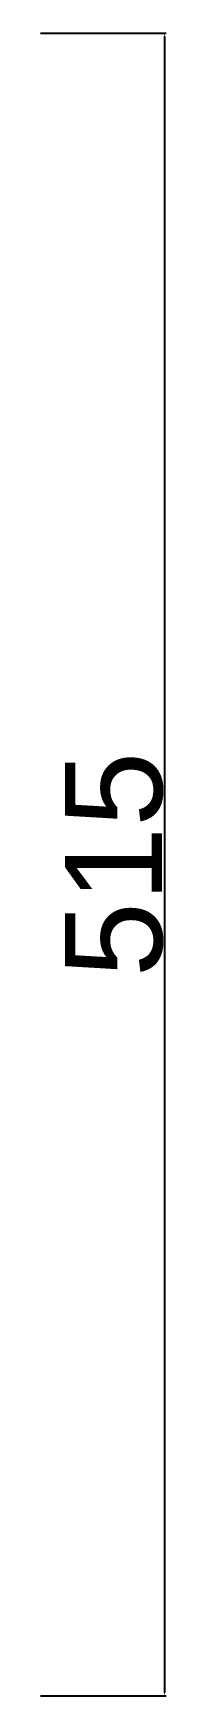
# Model space of a CAD drawing. Header units: millimetres. Extents: x 1434 to 4837, y 1889 to 4267.
# Drawn here: x 3324 to 3366, y 2395 to 2910 of the extents above; entities that cross this region are included whole.
import ezdxf

# ---------------------------------------------------------------- set-up
doc = ezdxf.new("R2010")
doc.units = ezdxf.units.MM
doc.header["$MEASUREMENT"] = 0
doc.layers.add('Domyślny', color=7, linetype='Continuous', true_color=0x000000)
doc.styles.add('Arial', font='arial.ttf')
doc.dimstyles.new('Domyślny', dxfattribs={"dimtxt": 30, "dimasz": 1, "dimexe": 0.5, "dimexo": 0.5, "dimgap": 0.25, "dimtad": 1, "dimtoh": 1, "dimdec": 0, "dimzin": 1, "dimdsep": 46, "dimtxsty": 'Arial', "dimcen": 0.5, "dimazin": 0, "dimtfac": 1, "dimtdec": 4, "dimtix": 1, "dimtmove": 1, "dimatfit": 3, "dimfxl": 0, "dimtolj": 1, "dimtzin": 1, "dimarcsym": 0})

# ---------------------------------------------------------------- blocks, each defined once
blk = doc.blocks.new('*D3')
at = {"layer": 'Defpoints', "color": 0}
for p in [(3323.52, 2909.68), (3323.52, 2394.68), (3362.29, 2394.68)]:
    blk.add_point(p, dxfattribs=at)
at = {"layer": 'Domyślny', "color": 0, "lineweight": -2}
for p, q in [((3324.02, 2909.68), (3362.79, 2909.68)), ((3362.29, 2908.68), (3362.29, 2395.68)), ((3324.02, 2394.68), (3362.79, 2394.68))]:
    blk.add_line(p, q, dxfattribs=at)
at = {"layer": 'Domyślny', "color": 0}
for points in [[(3362.45, 2908.68), (3362.12, 2908.68), (3362.29, 2909.68)], [(3362.12, 2395.68), (3362.45, 2395.68), (3362.29, 2394.68)]]:
    blk.add_solid(points, dxfattribs=at)
at = {"layer": 'Domyślny', "color": 0, "insert": (3346.72, 2652.18), "char_height": 30, "attachment_point": 5, "rotation": 90, "style": 'Arial'}
blk.add_mtext('\\A1;515', dxfattribs=at)

msp = doc.modelspace()

# ---------------------------------------------------------------- dimensions: what is measured, and where the dimension line sits
at = {"layer": 'Domyślny'}
dim = msp.add_aligned_dim(p1=(3323.52, 2909.68), p2=(3323.52, 2394.68), distance=38.76, dimstyle='Domyślny', dxfattribs=at)
dim.commit()
dim.dimension.update_dxf_attribs({"geometry": '*D3', "text_midpoint": (3346.72, 2652.18)})

doc.saveas('drawing.dxf')
